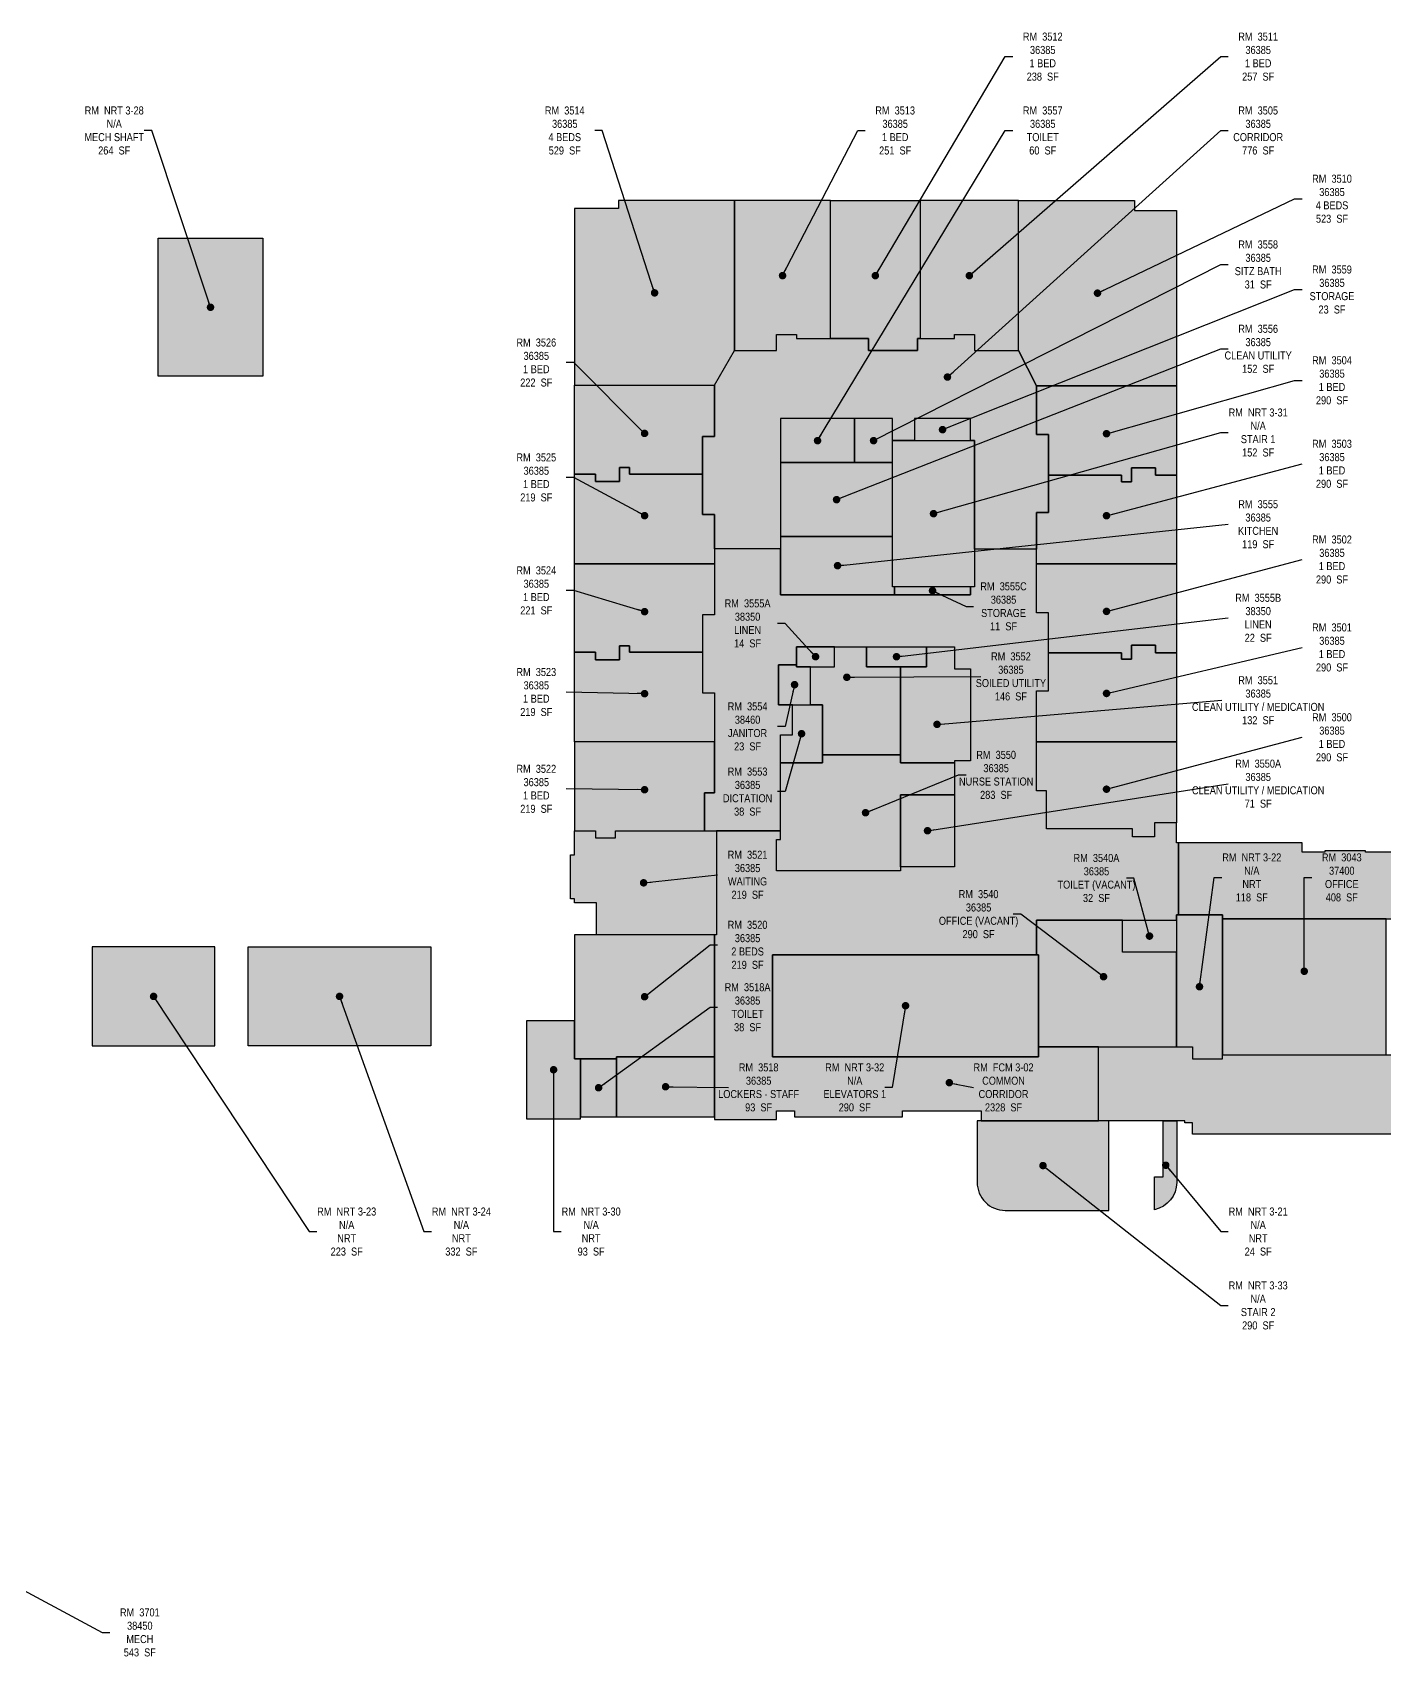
# Model space of a CAD drawing. Header units: inches. Extents: x 276 to 7811, y 1528 to 4873.
# Drawn here: x 1825 to 4022, y 2113 to 4751 of the extents above; entities that cross this region are included whole.
import ezdxf

# ---------------------------------------------------------------- set-up
doc = ezdxf.new("R2010")
doc.units = ezdxf.units.IN
doc.header["$MEASUREMENT"] = 0
for name, color, linetype in [('0-LABEL', 3, 'Continuous'), ('1-NRT', 200, 'Continuous'), ('1-NRT-PTN', 253, 'Continuous'), ('3-FCM', 190, 'Continuous'), ('3-FCM-PTN', 9, 'Continuous'), ('4-OCC', 6, 'Continuous'), ('4-OCC-PTN', 95, 'Continuous')]:
    doc.layers.add(name, color=color, linetype=linetype)
doc.styles.add('ArialN', font='ARIALN.TTF')
doc.dimstyles.new('AB-195', dxfattribs={"dimscale": 195, "dimtxt": 0.0703125, "dimasz": 0.0625, "dimexe": 0.0625, "dimexo": 0.125, "dimgap": 0.25, "dimtad": 0, "dimdec": 4, "dimrnd": 0.0625, "dimzin": 0, "dimdsep": 46, "dimlunit": 4, "dimtxsty": 'ArialN', "dimblk": 'ARCHTICK', "dimcen": 0.0625, "dimclrd": 256, "dimclre": 256, "dimclrt": 256, "dimadec": 0, "dimazin": 0, "dimtfac": 1, "dimtdec": 4, "dimtofl": 0, "dimtmove": 2, "dimatfit": 3, "dimldrblk": 'DOT', "dimfxl": 0, "dimfrac": 2, "dimtolj": 1, "dimtzin": 0, "dimlwd": -1, "dimlwe": -1, "dimarcsym": 0})

# ---------------------------------------------------------------- blocks, each defined once
blk = doc.blocks.new('_ArchTick')
at = {"const_width": 0.15}
blk.add_lwpolyline([(-0.5, -0.5), (0.5, 0.5)], dxfattribs=at)
blk = doc.blocks.new('_Dot')
at = {"lineweight": -2}
blk.add_line((-0.5, 0), (-1, 0), dxfattribs=at)
at = {"const_width": 0.5}
blk.add_lwpolyline([(-0.25, 0, 1), (0.25, 0, 1)], format="xyb", close=True, dxfattribs=at)

msp = doc.modelspace()

# ---------------------------------------------------------------- hatches: boundary and pattern name
at = {"layer": '1-NRT-PTN'}
for points in [[(2029.000000000005, 4417.000000000157), (2199.000000000005, 4417.000000000157), (2199.000000000005, 4193.000000000157), (2029.000000000005, 4193.000000000157)], [(3355.750000000005, 4026.499999999996), (3355.750000000005, 3850.999999999996), (3222.500000000005, 3850.999999999996), (3222.500000000005, 4088.249999999996), (3355.750000000005, 4088.249999999996)], [(3758.750000000004, 3317.999999999996), (3684.000000000004, 3317.999999999995), (3684.000000000004, 3103.499999999996), (3710.000000000003, 3103.499999999996), (3710.000000000003, 3083.999999999996), (3758.750000000004, 3083.999999999996)], [(1921.72312008758, 3265.749999999998), (1921.72312008758, 3104.749999999998), (2121.223120087579, 3104.749999999998), (2121.22312008758, 3265.749999999998)], [(2175.22312008758, 3265.749999999998), (2472.22312008758, 3265.749999999999), (2472.22312008758, 3104.749999999998), (2175.22312008758, 3104.749999999999)], [(3459.750000000004, 3252.999999999996), (3027.500000000087, 3253.00000000011), (3027.500000000044, 3087.250000000076), (3459.750000000003, 3087.250000000077)], [(2627.750000000004, 3145.749999999997), (2627.750000000004, 2986.499999999997), (2715.500000000003, 2986.499999999996), (2715.500000000004, 3083.999999999997), (2705.750000000003, 3083.999999999997), (2705.750000000004, 3145.749999999997)]]:
    msp.add_hatch(color=256, dxfattribs=at).paths.add_polyline_path(points)
h = msp.add_hatch(color=256, dxfattribs=at)
edge = h.paths.add_edge_path()
edge.add_line((3405.499999999964, 2837.500000000169), (3573.999999999989, 2837.500000000038))
edge.add_line((3573.999999999989, 2837.500000000038), (3574.000000000001, 2898.499999999997))
edge.add_line((3574.000000000001, 2898.499999999997), (3574.000000000047, 2911.000000000002))
edge.add_line((3574.000000000047, 2911.000000000002), (3574.000000000019, 2983.249999999852))
edge.add_line((3574.000000000019, 2983.249999999852), (3359.999999999981, 2983.250000000035))
edge.add_line((3359.999999999981, 2983.250000000035), (3359.99999999998, 2976.749999999946))
edge.add_line((3359.99999999998, 2976.749999999946), (3359.99999999998, 2912.99999999999))
edge.add_line((3359.99999999998, 2912.99999999999), (3359.999999999964, 2883.000061035257))
edge.add_arc((3405.500000000058, 2883.000000000303), 45.50000000013461, 179.999923141863, 269.999999999882)
h = msp.add_hatch(color=256, dxfattribs=at)
edge = h.paths.add_edge_path()
edge.add_line((3648.499999999988, 2838.582519373387), (3648.49999999999, 2891.999999999996))
edge.add_line((3648.49999999999, 2891.999999999996), (3662.499999999959, 2892.000000000038))
edge.add_line((3662.499999999959, 2892.000000000038), (3662.50000000001, 2983.249999999985))
edge.add_line((3662.50000000001, 2983.249999999985), (3684.500000000008, 2983.249999999981))
edge.add_line((3684.500000000008, 2983.249999999981), (3684.499999999963, 2883.00213679112))
edge.add_arc((3637.721544573014, 2884.115905717487), 46.79171265675504, 283.31765896986843, 358.63607714692574, ccw=False)
at = {"layer": '3-FCM-PTN'}
h = msp.add_hatch(color=256, dxfattribs=at)
h.dxf.hatch_style = 1
h.paths.add_polyline_path([(3040.500000000005, 3439.999999999996), (3040.500000000005, 3454.141705809529), (2936.500000000004, 3454.141705809528), (2936.500000000004, 3285.499999999996), (2933.250000000004, 3285.499999999996), (2933.250000000005, 2989.749999999998), (2933.250000000005, 2984.999999999997), (3034.000000000003, 2984.999999999996), (3034.000000000003, 2999.499999999996), (3063.250000000003, 2999.499999999996), (3063.250000000003, 2989.749999999996), (3238.750000000003, 2989.749999999996), (3238.750000000004, 2999.499999999996), (3366.499999999891, 2999.500000000386), (3366.499999999941, 2983.25000000003), (3557.250000000003, 2983.250000000056), (3557.250000000004, 3103.499999999996), (3459.750000000003, 3103.499999999996), (3459.750000000003, 3087.250000000077), (3027.500000000044, 3087.250000000191), (3027.500000000087, 3253.00000000011), (3456.500000000006, 3252.999999999997), (3456.500000000006, 3309.249999999996), (3684.000000000004, 3309.249999999996), (3684.000000000004, 3317.999999999995), (3687.000000000004, 3317.999999999995), (3687.000000000004, 3434.999999999996), (3684.000000000004, 3434.999999999996), (3684.000000000004, 3467.499999999996), (3648.250000000004, 3467.499999999996), (3648.250000000004, 3444.749999999996), (3612.500000000004, 3444.749999999997), (3612.500000000004, 3457.749999999996), (3472.750000000004, 3457.749999999996), (3472.750000000004, 3519.499999999996), (3456.500000000004, 3519.499999999996), (3456.500000000005, 3681.999999999996), (3476.000000000005, 3681.999999999996), (3476.000000000005, 3808.749999999996), (3456.500000000004, 3808.749999999996), (3456.500000000008, 3911.89788732394), (3355.750000000005, 3911.89788732394), (3355.750000000005, 3850.999999999996), (3349.250000000005, 3850.999999999996), (3349.250000000005, 3837.999999999996), (3040.500000000005, 3837.999999999996), (3040.500000000005, 3912.249999999997), (2933.250000000004, 3912.249999999997), (2933.250000000005, 3805.999999999997), (2913.750000000005, 3805.499999999995), (2913.750000000007, 3678.749999999996), (2933.250000000004, 3678.749999999997), (2933.250000000005, 3516.249999999997), (2917.000000000004, 3516.249999999997), (2917.000000000004, 3454.157330809528), (3040.500000000005, 3454.157330809528), (3040.500000000005, 3610.499999999996), (3060.000000000004, 3610.499999999996), (3060.000000000004, 3659.249999999996), (3037.250000000004, 3659.249999999996), (3037.250000000004, 3724.249999999996), (3066.500000000005, 3724.249999999996), (3066.500000000004, 3753.499999999992), (3323.250000000004, 3753.499999999996), (3323.250000000004, 3717.749999999996), (3349.250000000004, 3717.749999999996), (3349.250000000004, 3568.249999999996), (3323.250000000004, 3568.249999999996), (3323.250000000004, 3395.999999999996), (3235.500000000004, 3395.999999999996), (3235.500000000004, 3389.499999999996), (3034.000000000004, 3389.499999999996), (3034.000000000004, 3439.999999999996)])
for points in [[(4457.760252511078, 3419.545153137068), (4457.760252511078, 3422.045153137069), (4391.822752511078, 3422.04515313707), (4391.822752511078, 3419.54515313707), (4303.220143455655, 3419.545153137069), (4303.220143455655, 3422.045153137069), (4237.220143455655, 3422.045153137069), (4237.220143455655, 3419.54515313707), (4145.791502511078, 3419.545153137068), (4145.791502511078, 3422.045153137069), (4079.791502511078, 3422.045153137069), (4079.822752511078, 3419.545153137069), (3991.220143455656, 3419.545153137069), (3991.220143455656, 3422.045153137069), (3925.220143455656, 3422.045153137071), (3925.220143455656, 3419.545153137068), (3888.428640944581, 3419.545153137068), (3888.428640944581, 3434.999999999995), (3687.000000000004, 3434.999999999996), (3687.000000000004, 3317.999999999995), (3758.750000000004, 3317.999999999996), (3758.750000000004, 3311.499999999996), (4637.875000000007, 3311.499999999993), (4637.875000000005, 3282.249999999995), (4685.000000000004, 3282.249999999995), (4685.000000000004, 3311.499999999995), (4763.750000000005, 3311.499999999995), (4763.000000000004, 3438.249999999994), (4644.500000000012, 3438.249999999994), (4644.500000000013, 3440.499999999951), (4503.000000000004, 3440.499999999951), (4503.000000000003, 3434.999999999995), (4493.571359055438, 3434.999999999995), (4493.571359055438, 3419.54515313707), (4457.791502511078, 3419.545153137068)], [(5231.000000000004, 2960.499999999994), (4769.500000000005, 2960.499999999995), (4769.500000000005, 2859.749999999995), (4766.250000000004, 2859.749999999995), (4766.249999999701, 2765.499999999995), (4769.500000000003, 2765.499999999984), (4769.500000000003, 2758.999999999994), (4667.000000000003, 2758.999999999995), (4667.000000000004, 2861.249999999994), (4610.250000000004, 2861.249999999995), (4610.250000000004, 2866.249999999995), (4468.240916447927, 2866.249999999996), (4468.240916447927, 2961.499999999995), (3710.000000000003, 2961.499999999996), (3710.000000000003, 2979.999999999996), (3697.499999999993, 2979.999999999996), (3697.499999999992, 2983.249999999979), (3557.250000000003, 2983.250000000056), (3557.250000000004, 3103.499999999996), (3710.000000000003, 3103.499999999996), (3710.000000000004, 3083.999999999996), (3758.750000000004, 3083.999999999996), (3758.750000000004, 3090.499999999996), (5231.000000000004, 3090.499999999995)]]:
    msp.add_hatch(color=256, dxfattribs=at).paths.add_polyline_path(points)
at = {"layer": '4-OCC-PTN'}
for color, points in [(10, [(2965.750000000005, 4281.624999999996), (2965.750000000005, 4478.249999999996), (2777.250000000005, 4478.249999999997), (2777.250000000005, 4465.249999999997), (2705.750000000005, 4465.249999999997), (2705.750000000005, 4178.437499999998), (2933.250000000005, 4178.437499999997), (2965.750000000005, 4234.499999999996)]), (10, [(3121.750000000005, 4253.999999999996), (3121.750000000005, 4478.249999999996), (2965.750000000005, 4478.249999999996), (2965.750000000005, 4234.499999999996), (3034.000000000005, 4234.499999999996), (3034.000000000005, 4260.499999999996), (3066.500000000005, 4260.499999999996), (3066.500000000005, 4253.999999999996)]), (10, [(3267.431493712156, 4478.249999999996), (3267.431493712156, 4253.999999999996), (3263.125000000005, 4253.999999999996), (3263.125000000005, 4234.499999999996), (3183.500000000005, 4234.499999999996), (3183.500000000005, 4253.999999999996), (3121.750000000005, 4253.999999999996), (3121.750000000005, 4478.249999999996)]), (10, [(3267.431493712156, 4253.999999999996), (3323.250000000005, 4253.999999999996), (3323.250000000005, 4260.499999999996), (3355.750000000005, 4260.499999999996), (3355.750000000005, 4234.499999999996), (3427.250000000004, 4234.499999999996), (3427.250000000005, 4478.249999999996), (3267.431493712156, 4478.249999999996)]), (10, [(3427.250000000005, 4234.499999999996), (3427.250000000005, 4478.249999999996), (3615.750000000005, 4478.249999999996), (3615.750000000005, 4461.999999999996), (3684.000000000005, 4461.999999999995), (3684.000000000004, 4177.504841549292), (3456.500000000004, 4177.504841549292)]), (10, [(3349.250000000005, 4123.999999999996), (3349.250000000005, 4088.249999999996), (3355.750000000005, 4088.249999999996), (3355.750000000004, 3911.89788732394), (3456.500000000008, 3911.897887323941), (3456.500000000007, 3971.249999999996), (3476.000000000005, 3971.249999999995), (3476.000000000006, 4097.999999999996), (3456.500000000004, 4097.999999999995), (3456.500000000006, 4177.504841549293), (3427.250000000005, 4234.499999999995), (3355.750000000004, 4234.499999999997), (3355.750000000005, 4260.499999999996), (3323.250000000005, 4260.499999999996), (3323.250000000005, 4253.999999999996), (3263.125000000005, 4253.999999999996), (3263.125000000005, 4234.499999999996), (3183.500000000005, 4234.499999999996), (3183.500000000005, 4253.999999999996), (3066.500000000005, 4253.999999999996), (3066.500000000005, 4260.499999999996), (3034.000000000005, 4260.499999999996), (3034.000000000005, 4234.499999999997), (2965.750000000005, 4234.499999999995), (2933.250000000005, 4178.437499999997), (2933.250000000006, 4094.749999999998), (2913.75000000001, 4094.749999999997), (2913.750000000007, 3967.999999999995), (2933.250000000005, 3967.999999999997), (2933.250000000004, 3912.249999999998), (3040.500000000005, 3912.249999999997), (3040.500000000005, 4123.999999999996), (3222.500000000005, 4123.999999999996), (3222.500000000004, 4088.249999999996), (3258.250000000005, 4088.249999999997), (3258.250000000005, 4123.999999999996)]), (10, [(2705.750000000005, 4178.437499999998), (2933.250000000005, 4178.437499999997), (2933.250000000005, 4094.749999999996), (2913.750000000005, 4094.749999999996), (2913.750000000005, 4033.812499999997), (2795.125000000005, 4033.812499999997), (2795.125000000005, 4044.374999999996), (2778.875000000005, 4044.374999999997), (2778.875000000005, 4021.624999999997), (2739.875000000005, 4021.624999999997), (2739.875000000005, 4033.812499999997), (2705.750000000005, 4033.812499999997)]), (10, [(3649.875000000005, 4032.067341549292), (3649.875000000005, 4044.254841549292), (3610.875000000005, 4044.254841549292), (3610.875000000005, 4021.504841549292), (3594.625000000005, 4021.504841549292), (3594.625000000005, 4032.067341549292), (3476.000000000005, 4032.067341549292), (3476.000000000006, 4097.999999999996), (3456.500000000006, 4097.999999999996), (3456.500000000006, 4177.504841549293), (3684.000000000006, 4177.504841549292), (3684.000000000005, 4032.067341549292)]), (10, [(3160.750000000005, 4123.999999999996), (3040.500000000005, 4123.999999999996), (3040.500000000005, 4052.499999999996), (3160.750000000005, 4052.499999999996)]), (10, [(3222.500000000005, 4088.249999999996), (3222.500000000005, 4123.999999999995), (3160.750000000004, 4123.999999999996), (3160.750000000005, 4052.499999999997), (3222.500000000005, 4052.499999999996)]), (10, [(3258.250000000005, 4123.999999999996), (3349.250000000005, 4123.999999999996), (3349.250000000005, 4088.249999999996), (3258.250000000005, 4088.249999999996)]), (10, [(2739.875000000005, 4033.812499999997), (2739.875000000005, 4021.624999999997), (2778.875000000005, 4021.624999999997), (2778.875000000005, 4044.374999999997), (2795.125000000005, 4044.374999999997), (2795.125000000005, 4033.812499999997), (2913.750000000005, 4033.812499999997), (2913.750000000005, 3967.999999999996), (2933.250000000005, 3967.999999999997), (2933.250000000004, 3888.374999999997), (2705.750000000005, 3888.374999999997), (2705.750000000005, 4033.812499999997)]), (10, [(3040.500000000005, 4052.499999999996), (3040.500000000005, 3932.249999999996), (3222.500000000005, 3932.249999999997), (3222.500000000005, 4052.499999999996)]), (10, [(3684.000000000005, 3888.374999999995), (3456.500000000005, 3888.374999999996), (3456.500000000005, 3971.249999999996), (3476.000000000005, 3971.249999999995), (3476.000000000005, 4032.067341549293), (3594.625000000005, 4032.067341549292), (3594.625000000005, 4021.504841549293), (3610.875000000005, 4021.504841549292), (3610.875000000005, 4044.254841549292), (3649.875000000005, 4044.254841549292), (3649.875000000005, 4032.067341549292), (3684.000000000005, 4032.067341549292)]), (10, [(3040.500000000005, 3932.249999999996), (3040.500000000005, 3837.999999999996), (3225.750000000005, 3837.999999999996), (3225.750000000005, 3850.999999999996), (3222.500000000005, 3850.999999999996), (3222.500000000005, 3932.249999999997)]), (10, [(2705.750000000005, 3888.374999999997), (2933.250000000004, 3888.374999999997), (2933.250000000005, 3805.499999999996), (2913.750000000005, 3805.499999999995), (2913.750000000005, 3744.562499999996), (2795.125000000005, 3744.562499999997), (2795.125000000005, 3755.124999999996), (2778.875000000005, 3755.124999999996), (2778.875000000005, 3732.374999999996), (2739.875000000005, 3732.374999999996), (2739.875000000005, 3744.562499999997), (2705.750000000005, 3744.562499999997)]), (10, [(3649.875000000005, 3743.749999999995), (3649.875000000005, 3755.937499999995), (3610.875000000005, 3755.937499999995), (3610.875000000004, 3733.187499999995), (3594.625000000005, 3733.187499999995), (3594.625000000005, 3743.749999999995), (3476.000000000005, 3743.749999999995), (3476.000000000005, 3808.749999999996), (3456.500000000004, 3808.749999999996), (3456.500000000005, 3888.374999999996), (3684.000000000005, 3888.374999999995), (3684.000000000005, 3743.749999999995)]), (10, [(3349.250000000005, 3837.999999999996), (3349.250000000005, 3850.999999999996), (3225.750000000005, 3850.999999999996), (3225.750000000005, 3837.999999999996)]), (10, [(2739.875000000005, 3744.562499999997), (2739.875000000005, 3732.374999999996), (2778.875000000005, 3732.374999999996), (2778.875000000005, 3755.124999999996), (2795.125000000005, 3755.124999999996), (2795.125000000005, 3744.562499999997), (2913.750000000005, 3744.562499999997), (2913.750000000005, 3678.749999999996), (2933.250000000005, 3678.749999999996), (2933.250000000004, 3599.124999999996), (2705.750000000005, 3599.124999999996), (2705.750000000005, 3744.562499999997)]), (51, [(3066.500000000005, 3753.499999999995), (3066.500000000005, 3720.999999999996), (3128.250000000004, 3720.999999999996), (3128.250000000004, 3753.499999999996)]), (10, [(3235.500000000004, 3720.999999999996), (3180.250000000004, 3720.999999999996), (3180.250000000004, 3753.499999999996), (3177.000000000004, 3753.499999999996), (3128.250000000005, 3753.499999999996), (3128.250000000004, 3720.999999999996), (3089.250000000004, 3720.999999999996), (3089.250000000005, 3659.249999999996), (3108.750000000006, 3659.249999999996), (3108.750000000004, 3577.999999999997), (3235.500000000004, 3577.999999999997)]), (51, [(3277.583748198886, 3753.499999999996), (3274.333748198886, 3753.499999999996), (3180.250000000004, 3753.499999999996), (3180.250000000004, 3720.999999999996), (3277.583748198885, 3720.999999999996)]), (10, [(3277.583748198886, 3753.499999999996), (3323.250000000004, 3753.499999999996), (3323.250000000004, 3717.749999999996), (3349.250000000004, 3717.749999999996), (3349.250000000004, 3568.249999999996), (3323.250000000005, 3568.249999999996), (3323.250000000005, 3564.999999999996), (3235.500000000004, 3564.999999999996), (3235.500000000004, 3720.999999999996), (3277.583748198886, 3720.999999999996)]), (10, [(3684.000000000005, 3599.124999999996), (3456.500000000004, 3599.124999999996), (3456.500000000005, 3681.999999999996), (3476.000000000005, 3681.999999999996), (3476.000000000005, 3743.749999999996), (3594.625000000005, 3743.749999999995), (3594.625000000005, 3733.187499999996), (3610.875000000005, 3733.187499999995), (3610.875000000005, 3755.937499999995), (3649.875000000005, 3755.937499999995), (3649.875000000005, 3743.749999999995), (3684.000000000005, 3743.749999999995)]), (201, [(3066.500000000005, 3724.249999999996), (3037.250000000004, 3724.249999999996), (3037.250000000004, 3659.249999999996), (3089.250000000004, 3659.249999999997), (3089.250000000004, 3720.999999999996), (3066.500000000005, 3720.999999999996)]), (10, [(3040.500000000004, 3564.999999999996), (3040.500000000005, 3610.499999999996), (3060.000000000004, 3610.499999999996), (3060.000000000004, 3659.249999999997), (3108.750000000004, 3659.249999999996), (3108.750000000004, 3564.999999999996)]), (10, [(2917.000000000004, 3460.999999999997), (2917.000000000004, 3516.249999999997), (2933.250000000005, 3516.249999999997), (2933.250000000004, 3599.124999999996), (2705.750000000004, 3599.124999999997), (2705.750000000004, 3454.157330809529), (2739.875000000004, 3454.157330809529), (2739.875000000004, 3443.064012943727), (2772.355860411364, 3443.064012943727), (2772.355860411364, 3454.157330809529), (2917.000000000004, 3454.157330809529)]), (10, [(3472.750000000004, 3460.999999999996), (3472.750000000004, 3519.499999999996), (3456.500000000004, 3519.499999999996), (3456.500000000004, 3599.124999999996), (3684.000000000005, 3599.124999999996), (3684.000000000004, 3467.499999999996), (3648.250000000004, 3467.499999999996), (3648.250000000004, 3444.749999999995), (3612.500000000004, 3444.749999999996), (3612.500000000005, 3457.749999999996), (3472.750000000004, 3457.749999999996)]), (10, [(3034.000000000004, 3439.999999999996), (3040.500000000004, 3439.999999999996), (3040.500000000004, 3564.999999999996), (3108.750000000004, 3564.999999999996), (3108.750000000004, 3577.999999999996), (3232.250000000004, 3577.999999999996), (3235.500000000004, 3577.999999999996), (3235.500000000004, 3564.999999999996), (3323.250000000005, 3564.999999999996), (3323.250000000005, 3561.749999999996), (3323.250000000004, 3512.999999999996), (3235.500000000004, 3512.999999999996), (3235.500000000004, 3509.749999999996), (3235.500000000004, 3389.499999999996), (3232.250000000004, 3389.499999999996), (3034.000000000004, 3389.499999999996)]), (10, [(3323.250000000004, 3512.999999999996), (3235.500000000004, 3512.999999999996), (3235.500000000004, 3395.999999999996), (3323.250000000004, 3395.999999999998)]), (10, [(2933.250000000004, 3285.499999999996), (2741.500000000004, 3285.499999999996), (2741.500000000004, 3337.499999999997), (2705.750000000004, 3337.499999999997), (2705.750000000004, 3343.999999999996), (2699.250000000004, 3343.999999999996), (2699.250000000004, 3415.499999999997), (2705.750000000004, 3415.499999999997), (2705.750000000004, 3454.157330809529), (2739.875000000004, 3454.157330809529), (2739.875000000004, 3443.064012943727), (2772.355860411364, 3443.064012943727), (2772.355860411364, 3454.157330809529), (2936.500000000004, 3454.157330809528), (2936.500000000004, 3285.499999999996)]), (10, [(3459.750000000004, 3103.499999999996), (3684.000000000004, 3103.499999999996), (3684.000000000004, 3253.999999999996), (3684.000000000004, 3257.249999999996), (3599.500000000004, 3257.249999999996), (3596.250000000004, 3257.249999999996), (3596.250000000004, 3309.249999999996), (3456.500000000004, 3309.249999999996), (3456.500000000006, 3252.999999999997), (3459.750000000004, 3252.999999999996)]), (10, [(3596.250000000004, 3309.249999999996), (3684.000000000004, 3309.249999999996), (3684.000000000004, 3257.249999999996), (3596.250000000004, 3257.249999999996)]), (109, [(3758.750000000004, 3311.499999999996), (3758.750000000004, 3090.499999999996), (4022.000000000003, 3090.499999999991), (4024.500000000003, 3090.499999999991), (4024.500000000004, 3311.499999999995)]), (10, [(2933.250000000003, 3087.249999999996), (2933.250000000004, 3285.499999999996), (2705.750000000004, 3285.499999999996), (2705.750000000003, 3083.999999999997), (2774.000000000004, 3083.999999999997), (2774.000000000004, 3087.249999999996), (2878.000000000004, 3087.249999999997)]), (10, [(2774.000000000004, 3083.999999999996), (2715.500000000004, 3083.999999999998), (2715.500000000003, 2989.749999999997), (2774.000000000004, 2989.749999999997)]), (10, [(2933.250000000004, 2989.749999999998), (2933.250000000002, 3087.249999999995), (2878.000000000004, 3087.249999999997), (2774.000000000004, 3087.249999999997), (2774.000000000004, 3083.999999999997), (2774.000000000004, 2989.749999999997)])]:
    msp.add_hatch(color=color, dxfattribs=at).paths.add_polyline_path(points)

# ---------------------------------------------------------------- linework, layer by layer
at = {"layer": '1-NRT'}
for points in [[(2029.000000000005, 4417.000000000157), (2199.000000000005, 4417.000000000157), (2199.000000000005, 4193.000000000157), (2029.000000000005, 4193.000000000157)], [(3758.750000000004, 3317.999999999996), (3684.000000000004, 3317.999999999995), (3684.000000000004, 3103.499999999996), (3710.000000000003, 3103.499999999996), (3710.000000000003, 3083.999999999996), (3758.750000000004, 3083.999999999996)], [(1921.72312008758, 3265.749999999998), (1921.72312008758, 3104.749999999998), (2121.223120087579, 3104.749999999998), (2121.22312008758, 3265.749999999998)], [(2175.22312008758, 3265.749999999998), (2472.22312008758, 3265.749999999999), (2472.22312008758, 3104.749999999998), (2175.22312008758, 3104.749999999999)], [(3459.750000000004, 3252.999999999996), (3027.500000000087, 3253.00000000011), (3027.500000000044, 3087.250000000076), (3459.750000000003, 3087.250000000077)], [(2627.750000000004, 3145.749999999997), (2627.750000000004, 2986.499999999997), (2715.500000000003, 2986.499999999996), (2715.500000000004, 3083.999999999997), (2705.750000000003, 3083.999999999997), (2705.750000000004, 3145.749999999997)]]:
    msp.add_lwpolyline(points, close=True, dxfattribs=at)
msp.add_lwpolyline([(3355.750000000005, 4026.499999999996), (3355.750000000005, 3850.999999999996), (3222.500000000005, 3850.999999999996), (3222.500000000005, 4088.249999999996), (3355.750000000005, 4088.249999999996), (3355.750000000005, 4026.499999999996)], dxfattribs=at)
for points in [[(3405.499999999964, 2837.500000000169), (3573.999999999989, 2837.500000000038), (3574.000000000001, 2898.499999999997), (3574.000000000047, 2911.000000000002), (3574.000000000019, 2983.249999999852), (3359.999999999981, 2983.250000000035), (3359.99999999998, 2976.749999999946), (3359.99999999998, 2976.749999999946), (3359.99999999998, 2912.99999999999), (3359.99999999998, 2912.99999999999), (3359.999999999964, 2883.000061035257, 0.414213955267579)], [(3648.499999999988, 2838.582519373387), (3648.49999999999, 2891.999999999996), (3662.499999999959, 2892.000000000038), (3662.50000000001, 2983.249999999985), (3684.500000000008, 2983.249999999981), (3684.499999999963, 2883.00213679112, -0.3410044473586419)]]:
    msp.add_lwpolyline(points, format="xyb", close=True, dxfattribs=at)
at = {"layer": '3-FCM'}
for points in [[(3040.500000000005, 3439.999999999996), (3040.500000000005, 3454.141705809529), (2936.500000000004, 3454.141705809528), (2936.500000000004, 3285.499999999996), (2933.250000000004, 3285.499999999996), (2933.250000000005, 2989.749999999998), (2933.250000000005, 2984.999999999997), (3034.000000000003, 2984.999999999996), (3034.000000000003, 2999.499999999996), (3063.250000000003, 2999.499999999996), (3063.250000000003, 2989.749999999996), (3238.750000000003, 2989.749999999996), (3238.750000000004, 2999.499999999996), (3366.499999999891, 2999.500000000386), (3366.499999999941, 2983.25000000003), (3557.250000000003, 2983.250000000056), (3557.250000000004, 3103.499999999996), (3557.250000000004, 3103.499999999996), (3459.750000000003, 3103.499999999996), (3459.750000000003, 3087.250000000077), (3027.500000000044, 3087.250000000191), (3027.500000000087, 3253.00000000011), (3456.500000000006, 3252.999999999997), (3456.500000000006, 3309.249999999996), (3684.000000000004, 3309.249999999996), (3684.000000000004, 3317.999999999995), (3687.000000000004, 3317.999999999995), (3687.000000000004, 3434.999999999996), (3684.000000000004, 3434.999999999996), (3684.000000000004, 3467.499999999996), (3648.250000000004, 3467.499999999996), (3648.250000000004, 3444.749999999996), (3612.500000000004, 3444.749999999997), (3612.500000000004, 3457.749999999996), (3472.750000000004, 3457.749999999996), (3472.750000000004, 3519.499999999996), (3456.500000000004, 3519.499999999996), (3456.500000000005, 3681.999999999996), (3476.000000000005, 3681.999999999996), (3476.000000000005, 3808.749999999996), (3456.500000000004, 3808.749999999996), (3456.500000000008, 3911.89788732394), (3355.750000000005, 3911.89788732394), (3355.750000000005, 3850.999999999996), (3349.250000000005, 3850.999999999996), (3349.250000000005, 3837.999999999996), (3040.500000000005, 3837.999999999996), (3040.500000000005, 3912.249999999997), (2933.250000000004, 3912.249999999997), (2933.250000000005, 3805.999999999997), (2913.750000000005, 3805.499999999995), (2913.750000000007, 3678.749999999996), (2933.250000000004, 3678.749999999997), (2933.250000000005, 3516.249999999997), (2917.000000000004, 3516.249999999997), (2917.000000000004, 3454.157330809528), (3040.500000000005, 3454.157330809528), (3040.500000000005, 3610.499999999996), (3060.000000000004, 3610.499999999996), (3060.000000000004, 3659.249999999996), (3037.250000000004, 3659.249999999996), (3037.250000000004, 3724.249999999996), (3066.500000000005, 3724.249999999996), (3066.500000000004, 3753.499999999992), (3323.250000000004, 3753.499999999996), (3323.250000000004, 3717.749999999996), (3349.250000000004, 3717.749999999996), (3349.250000000004, 3568.249999999996), (3323.250000000004, 3568.249999999996), (3323.250000000004, 3395.999999999996), (3235.500000000004, 3395.999999999996), (3235.500000000004, 3389.499999999996), (3034.000000000004, 3389.499999999996), (3034.000000000004, 3439.999999999996)], [(5231.000000000004, 2960.499999999994), (4769.500000000005, 2960.499999999995), (4769.500000000005, 2859.749999999995), (4766.250000000004, 2859.749999999995), (4766.249999999701, 2765.499999999995), (4769.500000000003, 2765.499999999984), (4769.500000000003, 2758.999999999994), (4667.000000000003, 2758.999999999995), (4667.000000000004, 2861.249999999994), (4610.250000000004, 2861.249999999995), (4610.250000000004, 2866.249999999995), (4468.240916447927, 2866.249999999996), (4468.240916447927, 2961.499999999995), (3710.000000000003, 2961.499999999996), (3710.000000000003, 2979.999999999996), (3697.499999999993, 2979.999999999996), (3697.499999999992, 2983.249999999979), (3557.250000000003, 2983.250000000056), (3557.250000000004, 3103.499999999996), (3710.000000000003, 3103.499999999996), (3710.000000000004, 3083.999999999996), (3758.750000000004, 3083.999999999996), (3758.750000000004, 3090.499999999996), (5231.000000000004, 3090.499999999995)]]:
    msp.add_lwpolyline(points, close=True, dxfattribs=at)
msp.add_lwpolyline([(4079.822752511078, 3419.545153137069), (3991.220143455656, 3419.545153137069), (3991.220143455656, 3422.045153137069), (3925.220143455656, 3422.045153137071), (3925.220143455656, 3419.545153137068), (3888.428640944581, 3419.545153137068), (3888.428640944581, 3434.999999999995), (3687.000000000004, 3434.999999999996), (3687.000000000004, 3317.999999999995), (3758.750000000004, 3317.999999999996), (3758.750000000004, 3311.499999999996), (4637.875000000007, 3311.499999999993)], dxfattribs=at)
at = {"layer": '4-OCC'}
for points in [[(2965.750000000005, 4281.624999999996), (2965.750000000005, 4478.249999999996), (2777.250000000005, 4478.249999999997), (2777.250000000005, 4465.249999999997), (2705.750000000005, 4465.249999999997), (2705.750000000005, 4178.437499999998), (2933.250000000005, 4178.437499999997), (2965.750000000005, 4234.499999999996), (2965.750000000005, 4281.624999999996)], [(3121.750000000005, 4253.999999999996), (3121.750000000005, 4478.249999999996), (2965.750000000005, 4478.249999999996), (2965.750000000005, 4234.499999999996), (3034.000000000005, 4234.499999999996), (3034.000000000005, 4260.499999999996), (3066.500000000005, 4260.499999999996), (3066.500000000005, 4253.999999999996), (3121.750000000005, 4253.999999999996)], [(3427.250000000005, 4234.499999999996), (3427.250000000005, 4478.249999999996), (3615.750000000005, 4478.249999999996), (3615.750000000005, 4461.999999999996), (3684.000000000005, 4461.999999999995), (3684.000000000004, 4177.504841549292), (3456.500000000004, 4177.504841549292), (3427.250000000005, 4234.499999999996), (3427.250000000005, 4234.499999999996)], [(2705.750000000005, 4178.437499999998), (2933.250000000005, 4178.437499999997), (2933.250000000005, 4094.749999999996), (2913.750000000005, 4094.749999999996), (2913.750000000005, 4033.812499999997), (2795.125000000005, 4033.812499999997), (2795.125000000005, 4044.374999999996), (2778.875000000005, 4044.374999999997), (2778.875000000005, 4021.624999999997), (2739.875000000005, 4021.624999999997), (2739.875000000005, 4033.812499999997), (2705.750000000005, 4033.812499999997), (2705.750000000005, 4178.437499999998)], [(3649.875000000005, 4032.067341549292), (3649.875000000005, 4044.254841549292), (3610.875000000005, 4044.254841549292), (3610.875000000005, 4021.504841549292), (3594.625000000005, 4021.504841549292), (3594.625000000005, 4032.067341549292), (3476.000000000005, 4032.067341549292), (3476.000000000006, 4097.999999999996), (3456.500000000006, 4097.999999999996), (3456.500000000006, 4177.504841549293), (3684.000000000006, 4177.504841549292), (3684.000000000005, 4032.067341549292), (3649.875000000005, 4032.067341549292)], [(3349.250000000005, 4088.249999999996), (3349.250000000005, 4123.999999999996), (3258.250000000005, 4123.999999999996), (3258.250000000005, 4088.249999999996)], [(2739.875000000005, 4033.812499999997), (2739.875000000005, 4021.624999999997), (2778.875000000005, 4021.624999999997), (2778.875000000005, 4044.374999999997), (2795.125000000005, 4044.374999999997), (2795.125000000005, 4033.812499999997), (2913.750000000005, 4033.812499999997), (2913.750000000005, 3967.999999999996), (2933.250000000005, 3967.999999999997), (2933.250000000004, 3888.374999999997), (2705.750000000005, 3888.374999999997), (2705.750000000005, 4033.812499999997), (2739.875000000005, 4033.812499999997)], [(3684.000000000005, 3888.374999999995), (3456.500000000005, 3888.374999999996), (3456.500000000005, 3971.249999999996), (3476.000000000005, 3971.249999999995), (3476.000000000005, 4032.067341549293), (3594.625000000005, 4032.067341549292), (3594.625000000005, 4021.504841549293), (3610.875000000005, 4021.504841549292), (3610.875000000005, 4044.254841549292), (3649.875000000005, 4044.254841549292), (3649.875000000005, 4032.067341549292), (3684.000000000005, 4032.067341549292), (3684.000000000005, 3888.374999999995)], [(2913.750000000005, 4033.812499999997), (2795.125000000005, 4033.812499999997)], [(2705.750000000005, 3888.374999999997), (2933.250000000004, 3888.374999999997), (2933.250000000005, 3805.499999999996), (2913.750000000005, 3805.499999999995), (2913.750000000005, 3744.562499999996), (2795.125000000005, 3744.562499999997), (2795.125000000005, 3755.124999999996), (2778.875000000005, 3755.124999999996), (2778.875000000005, 3732.374999999996), (2739.875000000005, 3732.374999999996), (2739.875000000005, 3744.562499999997), (2705.750000000005, 3744.562499999997), (2705.750000000005, 3888.374999999997)], [(3649.875000000005, 3743.749999999995), (3649.875000000005, 3755.937499999995), (3610.875000000005, 3755.937499999995), (3610.875000000004, 3733.187499999995), (3594.625000000005, 3733.187499999995), (3594.625000000005, 3743.749999999995), (3476.000000000005, 3743.749999999995), (3476.000000000005, 3808.749999999996), (3456.500000000004, 3808.749999999996), (3456.500000000005, 3888.374999999996), (3684.000000000005, 3888.374999999995), (3684.000000000005, 3743.749999999995), (3649.875000000005, 3743.749999999995)], [(2739.875000000005, 3744.562499999997), (2739.875000000005, 3732.374999999996), (2778.875000000005, 3732.374999999996), (2778.875000000005, 3755.124999999996), (2795.125000000005, 3755.124999999996), (2795.125000000005, 3744.562499999997), (2913.750000000005, 3744.562499999997), (2913.750000000005, 3678.749999999996), (2933.250000000005, 3678.749999999996), (2933.250000000004, 3599.124999999996), (2705.750000000005, 3599.124999999996), (2705.750000000005, 3744.562499999997), (2739.875000000005, 3744.562499999997)], [(3066.500000000004, 3753.499999999995), (3066.500000000005, 3720.999999999996), (3128.250000000004, 3720.999999999996), (3128.250000000004, 3753.499999999996), (3066.500000000004, 3753.499999999995)], [(3684.000000000005, 3599.124999999996), (3456.500000000004, 3599.124999999996), (3456.500000000005, 3681.999999999996), (3476.000000000005, 3681.999999999996), (3476.000000000005, 3743.749999999996), (3594.625000000005, 3743.749999999995), (3594.625000000005, 3733.187499999996), (3610.875000000005, 3733.187499999995), (3610.875000000005, 3755.937499999995), (3649.875000000005, 3755.937499999995), (3649.875000000005, 3743.749999999995), (3684.000000000005, 3743.749999999995), (3684.000000000005, 3599.124999999996)], [(3034.000000000004, 3439.999999999996), (3040.500000000004, 3439.999999999996), (3040.500000000004, 3564.999999999996), (3108.750000000004, 3564.999999999996), (3108.750000000004, 3577.999999999996), (3232.250000000004, 3577.999999999996), (3235.500000000004, 3577.999999999996), (3235.500000000004, 3564.999999999996), (3323.250000000005, 3564.999999999996), (3323.250000000005, 3561.749999999996), (3323.250000000004, 3512.999999999996), (3235.500000000004, 3512.999999999996), (3235.500000000004, 3509.749999999996), (3235.500000000004, 3389.499999999996), (3232.250000000004, 3389.499999999996), (3034.000000000004, 3389.499999999996), (3034.000000000004, 3439.999999999996)], [(2933.250000000004, 3285.499999999996), (2741.500000000004, 3285.499999999996), (2741.500000000004, 3337.499999999997), (2705.750000000004, 3337.499999999997), (2705.750000000004, 3343.999999999996), (2699.250000000004, 3343.999999999996), (2699.250000000004, 3415.499999999997), (2705.750000000004, 3415.499999999997), (2705.750000000004, 3454.157330809529), (2739.875000000004, 3454.157330809529), (2739.875000000004, 3443.064012943727), (2772.355860411364, 3443.064012943727), (2772.355860411364, 3454.157330809529), (2936.500000000004, 3454.157330809528), (2936.500000000004, 3285.499999999996), (2936.500000000004, 3285.499999999996), (2933.250000000004, 3285.499999999996)]]:
    msp.add_lwpolyline(points, dxfattribs=at)
for points in [[(3267.431493712156, 4478.249999999996), (3267.431493712156, 4253.999999999996), (3263.125000000005, 4253.999999999996), (3263.125000000005, 4234.499999999996), (3183.500000000005, 4234.499999999996), (3183.500000000005, 4253.999999999996), (3121.750000000005, 4253.999999999996), (3121.750000000005, 4478.249999999996)], [(3267.431493712156, 4253.999999999996), (3323.250000000005, 4253.999999999996), (3323.250000000005, 4260.499999999996), (3355.750000000005, 4260.499999999996), (3355.750000000005, 4234.499999999996), (3427.250000000004, 4234.499999999996), (3427.250000000005, 4478.249999999996), (3267.431493712156, 4478.249999999996)], [(3040.500000000005, 4123.999999999996), (3040.500000000005, 3912.249999999997), (2933.250000000004, 3912.249999999997), (2933.250000000005, 3967.999999999996), (2913.750000000008, 3967.999999999996), (2913.750000000011, 4094.749999999997), (2933.250000000006, 4094.749999999997), (2933.250000000005, 4178.437499999997), (2965.750000000005, 4234.499999999995), (3034.000000000005, 4234.499999999996), (3034.000000000005, 4260.499999999996), (3066.500000000005, 4260.499999999996), (3066.500000000005, 4253.999999999996), (3183.500000000005, 4253.999999999996), (3183.500000000005, 4234.499999999996), (3263.125000000005, 4234.499999999996), (3263.125000000005, 4253.999999999996), (3323.250000000005, 4253.999999999996), (3323.250000000005, 4260.499999999996), (3355.750000000005, 4260.499999999996), (3355.750000000005, 4234.499999999997), (3427.250000000005, 4234.499999999996), (3456.500000000006, 4177.504841549293), (3456.500000000005, 4097.999999999996), (3476.000000000006, 4097.999999999996), (3476.000000000005, 3971.249999999995), (3456.500000000008, 3971.249999999996), (3456.500000000008, 3911.89788732394), (3355.750000000005, 3911.89788732394), (3355.750000000005, 4088.249999999996), (3349.250000000005, 4088.249999999996), (3349.250000000005, 4123.999999999996), (3258.250000000005, 4123.999999999996), (3258.250000000005, 4088.249999999996), (3222.500000000005, 4088.249999999996), (3222.500000000005, 4123.999999999996)], [(3160.750000000005, 4123.999999999996), (3040.500000000005, 4123.999999999996), (3040.500000000005, 4052.499999999996), (3160.750000000005, 4052.499999999996)], [(3222.500000000005, 4088.249999999996), (3222.500000000005, 4123.999999999996), (3160.750000000005, 4123.999999999996), (3160.750000000005, 4055.749999999996), (3160.750000000005, 4052.499999999996), (3222.500000000005, 4052.499999999996)], [(3040.500000000005, 4052.499999999996), (3040.500000000005, 3932.249999999996), (3222.500000000005, 3932.249999999997), (3222.500000000005, 4052.499999999996)], [(3040.500000000005, 3932.249999999996), (3040.500000000005, 3837.999999999996), (3225.750000000005, 3837.999999999996), (3225.750000000005, 3850.999999999996), (3222.500000000005, 3850.999999999996), (3222.500000000005, 3932.249999999997)], [(3225.750000000005, 3837.999999999996), (3349.250000000005, 3837.999999999996), (3349.250000000005, 3850.999999999996), (3225.750000000005, 3850.999999999996)], [(3089.250000000004, 3659.249999999997), (3089.250000000004, 3717.749999999996), (3089.250000000004, 3720.999999999996), (3125.000000000004, 3720.999999999996), (3128.250000000004, 3720.999999999996), (3128.250000000004, 3753.499999999996), (3177.000000000004, 3753.499999999996), (3180.250000000004, 3753.499999999996), (3180.250000000004, 3720.999999999996), (3232.250000000004, 3720.999999999996), (3235.500000000004, 3720.999999999996), (3235.500000000004, 3577.999999999996), (3108.750000000004, 3577.999999999996), (3108.750000000006, 3659.249999999996), (3089.250000000004, 3659.249999999996)], [(3180.250000000004, 3753.499999999996), (3274.333748198886, 3753.499999999996), (3277.583748198886, 3753.499999999996), (3277.583748198886, 3720.999999999996), (3180.250000000004, 3720.999999999996)], [(3277.583748198886, 3753.499999999996), (3323.250000000004, 3753.499999999996), (3323.250000000004, 3717.749999999996), (3349.250000000004, 3717.749999999996), (3349.250000000004, 3568.249999999996), (3323.250000000005, 3568.249999999996), (3323.250000000005, 3564.999999999996), (3235.500000000004, 3564.999999999996), (3235.500000000004, 3720.999999999996), (3277.583748198886, 3720.999999999996)], [(3066.500000000005, 3724.249999999996), (3037.250000000004, 3724.249999999996), (3037.250000000004, 3659.249999999996), (3089.250000000004, 3659.249999999997), (3089.250000000004, 3720.999999999996), (3066.500000000005, 3720.999999999996)], [(3040.500000000004, 3564.999999999996), (3040.500000000005, 3610.499999999996), (3060.000000000004, 3610.499999999996), (3060.000000000004, 3659.249999999997), (3108.750000000004, 3659.249999999996), (3108.750000000004, 3564.999999999996)], [(2917.000000000004, 3460.999999999997), (2917.000000000004, 3516.249999999997), (2933.250000000005, 3516.249999999997), (2933.250000000004, 3599.124999999996), (2705.750000000004, 3599.124999999997), (2705.750000000004, 3454.157330809529), (2739.875000000004, 3454.157330809529), (2739.875000000004, 3443.064012943727), (2772.355860411364, 3443.064012943727), (2772.355860411364, 3454.157330809529), (2917.000000000004, 3454.157330809529)], [(3472.750000000004, 3460.999999999996), (3472.750000000004, 3519.499999999996), (3456.500000000004, 3519.499999999996), (3456.500000000004, 3599.124999999996), (3684.000000000005, 3599.124999999996), (3684.000000000004, 3467.499999999996), (3648.250000000004, 3467.499999999996), (3648.250000000004, 3444.749999999995), (3612.500000000004, 3444.749999999996), (3612.500000000005, 3457.749999999996), (3472.750000000004, 3457.749999999996)], [(3323.250000000004, 3512.999999999996), (3323.250000000004, 3395.999999999996), (3235.500000000004, 3395.999999999996), (3235.500000000004, 3512.999999999996)], [(3459.750000000004, 3103.499999999996), (3684.000000000004, 3103.499999999996), (3684.000000000004, 3253.999999999996), (3684.000000000004, 3257.249999999996), (3599.500000000004, 3257.249999999996), (3596.250000000004, 3257.249999999996), (3596.250000000004, 3309.249999999996), (3456.500000000004, 3309.249999999996), (3456.500000000006, 3252.999999999997), (3459.750000000004, 3252.999999999996)], [(3596.250000000004, 3309.249999999996), (3684.000000000004, 3309.249999999996), (3684.000000000004, 3257.249999999996), (3596.250000000004, 3257.249999999996)], [(3758.750000000004, 3311.499999999996), (3758.750000000004, 3090.499999999996), (4022.000000000003, 3090.499999999991), (4024.500000000003, 3090.499999999991), (4024.500000000004, 3311.499999999995)], [(2933.250000000003, 3087.249999999996), (2933.250000000004, 3285.499999999996), (2933.250000000004, 3285.499999999996), (2705.750000000004, 3285.499999999996), (2705.750000000003, 3083.999999999997), (2774.000000000004, 3083.999999999997), (2774.000000000004, 3087.249999999996), (2878.000000000004, 3087.249999999997)], [(2774.000000000004, 3022.249999999997), (2774.000000000004, 3083.999999999997), (2715.500000000004, 3083.999999999997), (2715.500000000003, 2989.749999999997), (2774.000000000004, 2989.749999999997)], [(2933.250000000004, 2989.749999999998), (2933.250000000003, 3087.249999999996), (2933.250000000003, 3087.249999999996), (2774.000000000004, 3087.249999999996), (2774.000000000004, 2989.749999999997), (2933.250000000004, 2989.749999999998)]]:
    msp.add_lwpolyline(points, close=True, dxfattribs=at)

# ---------------------------------------------------------------- texts
at = {"layer": '0-LABEL', "char_height": 13, "attachment_point": 5, "style": 'ArialN'}
for s, insert in [('RM  3512\\P36385\\P1 BED\\P238  SF', (3466.58834428305, 4712.150190192346)), ('RM  3511\\P36385\\P1 BED\\P257  SF', (3816.721704553589, 4712.150190192345)), ('RM  NRT 3-28\\PN/A\\PMECH SHAFT\\P264  SF', (1957.508328872313, 4592.150190192348)), ('RM  3514\\P36385\\P4 BEDS\\P529  SF', (2689.752400688564, 4592.150190192346)), ('RM  3513\\P36385\\P1 BED\\P251  SF', (3226.759014558043, 4592.150190192346)), ('RM  3557\\P36385\\PTOILET\\P60  SF', (3466.588344283051, 4592.150190192346)), ('RM  3505\\P36385\\PCORRIDOR\\P776  SF', (3816.721704553589, 4592.150190192345)), ('RM  3510\\P36385\\P4 BEDS\\P523  SF', (3936.721704553588, 4481.294476351899)), ('RM  3558\\P36385\\PSITZ BATH\\P31  SF', (3816.721704553588, 4374.412582150968)), ('RM  3559\\P36385\\PSTORAGE\\P23  SF', (3936.721704553588, 4333.767351821703)), ('RM  3556\\P36385\\PCLEAN UTILITY\\P152  SF', (3816.721704553588, 4237.423105426451)), ('RM  3526\\P36385\\P1 BED\\P222  SF', (2643.485767909815, 4215.1153100869)), ('RM  3504\\P36385\\P1 BED\\P290  SF', (3936.721704553588, 4186.240227291508)), ('RM  NRT 3-31\\PN/A\\PSTAIR 1\\P152  SF', (3816.721704553588, 4101.444219471294)), ('RM  3525\\P36385\\P1 BED\\P219  SF', (2643.485767909815, 4028.444956877609)), ('RM  3503\\P36385\\P1 BED\\P290  SF', (3936.721704553588, 4050.602880442587)), ('RM  3555\\P36385\\PKITCHEN\\P119  SF', (3816.721704553588, 3952.41171194737)), ('RM  3502\\P36385\\P1 BED\\P290  SF', (3936.721704553588, 3895.069209667939)), ('RM  3524\\P36385\\P1 BED\\P221  SF', (2643.485767909815, 3844.864654427194)), ('RM  3555C\\P36385\\PSTORAGE\\P11  SF', (3402.875000000005, 3818.971441496993)), ('RM  3555A\\P38350\\PLINEN\\P14  SF', (2986.875000000005, 3791.268723555086)), ('RM  3555B\\P38350\\PLINEN\\P22  SF', (3816.721704553588, 3800.368460536272)), ('RM  3501\\P36385\\P1 BED\\P290  SF', (3936.721704553587, 3752.196337338646)), ('RM  3552\\P36385\\PSOILED UTILITY\\P146  SF', (3414.875000000004, 3705.116277609986)), ('RM  3523\\P36385\\P1 BED\\P219  SF', (2643.485767909815, 3679.774455733314)), ('RM  3551\\P36385\\PCLEAN UTILITY / MEDICATION\\P132  SF', (3816.721704553587, 3666.389749799213)), ('RM  3554\\P38460\\PJANITOR\\P23  SF', (2986.875000000004, 3623.907532754194)), ('RM  3500\\P36385\\P1 BED\\P290  SF', (3936.721704553587, 3606.225459667939)), ('RM  3550\\P36385\\PNURSE STATION\\P283  SF', (3390.875000000004, 3545.171730862086)), ('RM  3550A\\P36385\\PCLEAN UTILITY / MEDICATION\\P71  SF', (3816.721704553587, 3530.905656068424)), ('RM  3522\\P36385\\P1 BED\\P219  SF', (2643.485767909815, 3522.49154727013)), ('RM  3553\\P36385\\PDICTATION\\P38  SF', (2986.875000000004, 3517.974657929406)), ('RM  3521\\P36385\\PWAITING\\P219  SF', (2986.875000000004, 3382.863849057616)), ('RM  3540A\\P36385\\PTOILET (VACANT)\\P32  SF', (3553.900934924188, 3377.640012246828)), ('RM  NRT 3-22\\PN/A\\PNRT\\P118  SF', (3806.375000000003, 3378.551978705596)), ('RM  3043\\P37400\\POFFICE\\P408  SF', (3952.625000000006, 3378.551978705595)), ('RM  3540\\P36385\\POFFICE (VACANT)\\P290  SF', (3362.310661382926, 3318.87706300941)), ('RM  3520\\P36385\\P2 BEDS\\P219  SF', (2986.875000000004, 3269.008674120467)), ('RM  3518A\\P36385\\PTOILET\\P38  SF', (2986.875000000004, 3167.614103812293)), ('RM  3518\\P36385\\PLOCKERS - STAFF\\P93  SF', (3004.875000000004, 3037.375000000024)), ('RM  NRT 3-32\\PN/A\\PELEVATORS 1\\P290  SF', (3161.058011992924, 3037.375000000024)), ('RM  FCM 3-02\\PCOMMON\\PCORRIDOR\\P2328  SF', (3402.875000000003, 3037.375000000024)), ('RM  NRT 3-23\\PN/A\\PNRT\\P223  SF', (2335.356350095381, 2803.133859811007)), ('RM  NRT 3-24\\PN/A\\PNRT\\P332  SF', (2521.681389030509, 2803.133859811007)), ('RM  NRT 3-30\\PN/A\\PNRT\\P93  SF', (2732.625000000003, 2803.133859811006)), ('RM  NRT 3-21\\PN/A\\PNRT\\P24  SF', (3816.721704553586, 2803.133859811006)), ('RM  NRT 3-33\\PN/A\\PSTAIR 2\\P290  SF', (3816.721704553586, 2683.133859811006)), ('RM  3701\\P38450\\PMECH\\P543  SF', (1999.103909805555, 2151.827355706862))]:
    msp.add_mtext(s, dxfattribs=dict(at, insert=insert))

# ---------------------------------------------------------------- leaders
at = {"layer": '0-LABEL', "annotation_type": 0, "has_hookline": 1}
for points, hookline_direction, text_width in [([(3194.59074685608, 4356.374999999996), (3405.65084428305, 4712.150190192346), (3417.83834428305, 4712.150190192346)], 0, 62.63233287858118), ([(3347.34074685608, 4356.374999999996), (3755.784204553589, 4712.150190192345), (3767.971704553589, 4712.150190192345)], 0, 60.6637107776262), ([(2114.000000000005, 4305.000000000157), (2018.445828872313, 4592.150190192348), (2006.258328872313, 4592.150190192348)], 1, 95.39836289222374), ([(2835.750000000005, 4328.343749999997), (2750.689900688564, 4592.150190192346), (2738.502400688564, 4592.150190192346)], 1, 62.68553888130969), ([(3043.750000000005, 4356.374999999996), (3165.821514558043, 4592.150190192346), (3178.009014558043, 4592.150190192346)], 0, 62.71214188267395), ([(3100.625000000004, 4088.249999999996), (3405.650844283051, 4592.150190192346), (3417.838344283051, 4592.150190192346)], 0, 62.71214188267395), ([(3311.719182773923, 4191.594717959052), (3755.784204553589, 4592.150190192345), (3767.971704553589, 4592.150190192345)], 0, 80.14597544338336), ([(3555.625000000005, 4327.877420774644), (3875.784204553588, 4481.294476351899), (3887.971704553588, 4481.294476351899)], 0, 62.68553888130969), ([(3191.625000000005, 4088.249999999997), (3755.784204553588, 4374.412582150968), (3767.971704553588, 4374.412582150968)], 0, 74.20463847203276), ([(3303.750000000005, 4106.124999999996), (3875.784204553588, 4333.767351821703), (3887.971704553588, 4333.767351821703)], 0, 71.34924965893589), ([(3131.500000000005, 3992.374999999996), (3755.784204553588, 4237.423105426451), (3767.971704553588, 4237.423105426451)], 0, 108.3983628922237), ([(2819.500000000005, 4100.031249999997), (2704.423267909815, 4215.1153100869), (2692.235767909815, 4215.1153100869)], 1, 62.71214188267395), ([(3570.250000000006, 4099.504841549292), (3875.784204553588, 4186.240227291508), (3887.971704553588, 4186.240227291508)], 0, 62.68553888130969), ([(3289.125000000005, 3969.624999999996), (3755.784204553588, 4101.444219471294), (3767.971704553588, 4101.444219471294)], 0, 92.07298772169167), ([(3570.250000000005, 3966.314920774644), (3887.971704553588, 4050.602880442587)], 0, 62.71214188267395), ([(2819.500000000005, 3966.374999999997), (2704.423267909815, 4028.444956877609), (2692.235767909815, 4028.444956877609)], 1, 62.80081855388813), ([(3133.125000000005, 3885.124999999997), (3767.971704553588, 3952.41171194737)], 0, 63.00477489768076), ([(3570.250000000005, 3810.781249999995), (3887.971704553588, 3895.069209667939)], 0, 62.63233287858118), ([(2819.500000000005, 3810.374999999996), (2704.423267909815, 3844.864654427194), (2692.235767909815, 3844.864654427194)], 1, 62.68553888130969), ([(3287.500000000005, 3844.499999999996), (3341.937500000005, 3818.971441496993), (3354.125000000005, 3818.971441496993)], 0, 73.55729877216916), ([(3228.916874099445, 3737.249999999996), (3767.971704553588, 3800.368460536272)], 0, 72.57298772169167), ([(3097.375000000004, 3737.249999999996), (3047.812500000005, 3791.268723555086), (3035.625000000005, 3791.268723555086)], 1, 73.38881309686221), ([(3570.250000000004, 3677.531249999995), (3887.971704553587, 3752.196337338646)], 0, 60.6637107776262), ([(3063.250000000004, 3691.749999999996), (3047.812500000004, 3623.907532754194), (3035.625000000004, 3623.907532754194)], 1, 63.10231923601638), ([(3148.208724356438, 3703.792974018961), (3366.125000000004, 3705.116277609986)], 0, 113.4174624829468), ([(2819.500000000005, 3677.124999999996), (2692.235767909815, 3679.774455733314)], 1, 62.71214188267395), ([(3294.802525034955, 3627.249891413534), (3757.775679806782, 3666.389749799213)], 0, 213.1787175989086), ([(3074.625000000004, 3612.124999999997), (3047.812500000004, 3517.974657929406), (3035.625000000004, 3517.974657929406)], 1, 77.88472032742156), ([(3570.250000000005, 3521.937499999995), (3887.971704553587, 3606.225459667939)], 0, 62.68553888130969), ([(3178.625000000005, 3483.749999999996), (3329.937500000004, 3545.171730862086), (3342.125000000004, 3545.171730862086)], 0, 118.4365620736699), ([(2819.500000000004, 3521.094506471862), (2692.235767909815, 3522.49154727013)], 1, 62.63233287858118), ([(3279.375000000004, 3454.499999999996), (3767.971704553587, 3530.905656068424)], 0, 213.1787175989086), ([(2817.875000000004, 3369.828665404762), (2938.125000000004, 3382.863849057616)], 0, 62.5968622100955), ([(3640.125000000004, 3283.249999999996), (3614.838434924188, 3377.640012246828), (3602.650934924188, 3377.640012246828)], 1, 125.3090040927694), ([(3721.375000000004, 3200.999999999996), (3745.437500000003, 3378.551978705596), (3757.625000000003, 3378.551978705596)], 0, 94.04160982264666), ([(3891.633833964799, 3226.095806864788), (3891.687500000006, 3378.551978705595), (3903.875000000006, 3378.551978705595)], 0, 62.71214188267395), ([(4165.338493474068, 3344.700419397497), (4140.571790028897, 3372.3408344492), (4128.384290028897, 3372.3408344492)], 1, 95.77967257844475), ([(3565.451925085775, 3217.290588489306), (3430.836461868512, 3318.87706300941), (3418.648961868512, 3318.87706300941)], 1, 127.3929058663029), ([(2819.500000000003, 3184.749999999996), (2925.937500000004, 3269.008674120467), (2938.125000000004, 3269.008674120467)], 0, 62.68553888130969), ([(2021.47312008758, 3185.249999999997), (2274.418850095381, 2803.133859811007), (2286.606350095381, 2803.133859811007)], 0, 94.12141882673943), ([(2323.72312008758, 3185.249999999998), (2460.743889030509, 2803.133859811007), (2472.931389030509, 2803.133859811007)], 0, 94.09481582537518), ([(2744.750000000004, 3036.874999999997), (2925.937500000004, 3167.614103812293), (2938.125000000004, 3167.614103812293)], 0, 73.38881309686221), ([(3243.625000000024, 3170.125000000093), (3221.995511992924, 3037.375000000024), (3209.808011992924, 3037.375000000024)], 1, 97.86357435197817), ([(2671.625000000004, 3066.124999999996), (2671.687500000003, 2803.133859811006), (2683.875000000003, 2803.133859811006)], 0, 94.09481582537518), ([(2853.625000000004, 3038.499999999996), (2956.125000000004, 3037.375000000024)], 0, 129.8403819918145), ([(3314.758036072175, 3045.107109414443), (3354.125000000003, 3037.375000000024)], 0, 95.69986357435198), ([(3466.999999994985, 2910.374999995102), (3755.784204553586, 2683.133859811006), (3767.971704553586, 2683.133859811006)], 0, 94.12141882673943), ([(3666.499999999975, 2910.916259681686), (3755.784204553586, 2803.133859811006), (3767.971704553586, 2803.133859811006)], 0, 92.07298772169167), ([(1605.000000000052, 2330.499999999999), (1938.166409805555, 2151.827355706862), (1950.353909805555, 2151.827355706862)], 0, 60.6637107776262)]:
    msp.add_leader(points, dimstyle='AB-195', dxfattribs=dict(at, hookline_direction=hookline_direction, text_width=text_width))

doc.saveas('drawing.dxf')
